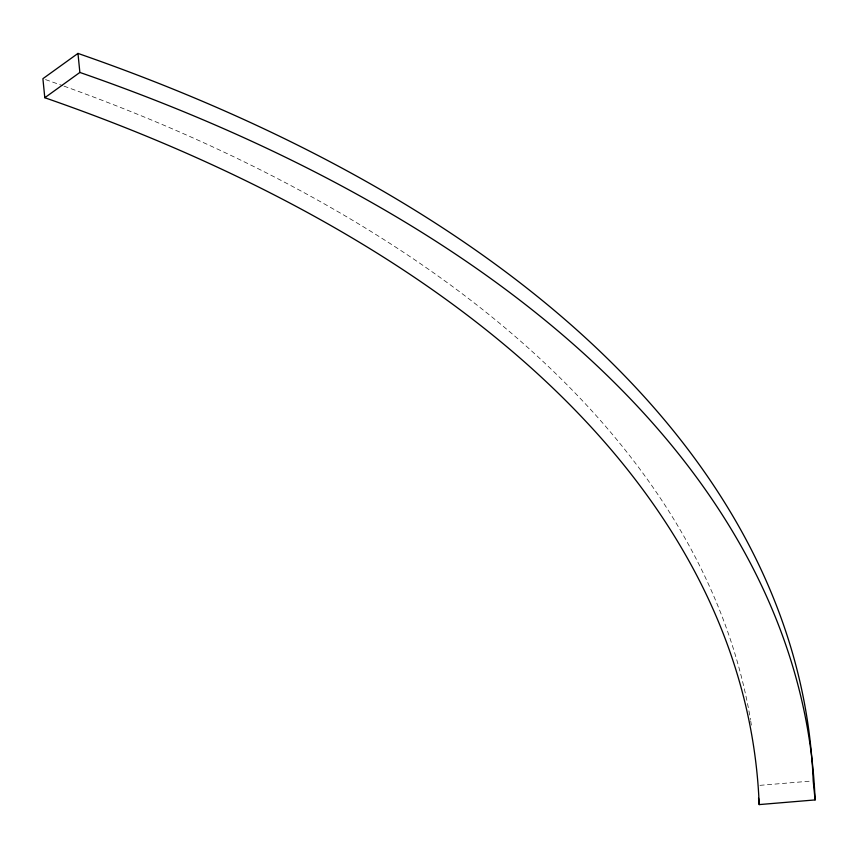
<?xml version="1.0" encoding="UTF-8"?>
<svg xmlns="http://www.w3.org/2000/svg" width="858" height="858" viewBox="0 0 858 858"><rect width="100%" height="100%" fill="white"/><g stroke="black" fill="none" stroke-linecap="round" stroke-linejoin="round"><path stroke-width="0.64" stroke-dasharray="4.29 3.22" d="M759.952 785.338L811.872 781.005M45.549 79.612A1924.044 996.706 -5.7 0 1 62.655 85.661M63.975 86.132A1924.044 996.706 -5.7 0 1 750.471 719.572M750.686 720.892A1924.044 996.706 -5.7 0 1 751.533 726.147"/><path stroke-width="1.29" d="M77.971 53.41L42.9 78.689L44.798 97.726A1924.044 996.706 -5.7 0 1 759.191 804.59L815.1 799.924L813.202 780.898A1980.157 1025.782 -5.7 0 0 77.971 53.41L79.869 72.447A1980.157 1025.782 -5.7 0 1 815.1 799.924M44.798 97.726L79.869 72.447M758.558 798.251L759.191 804.59"/></g></svg>
